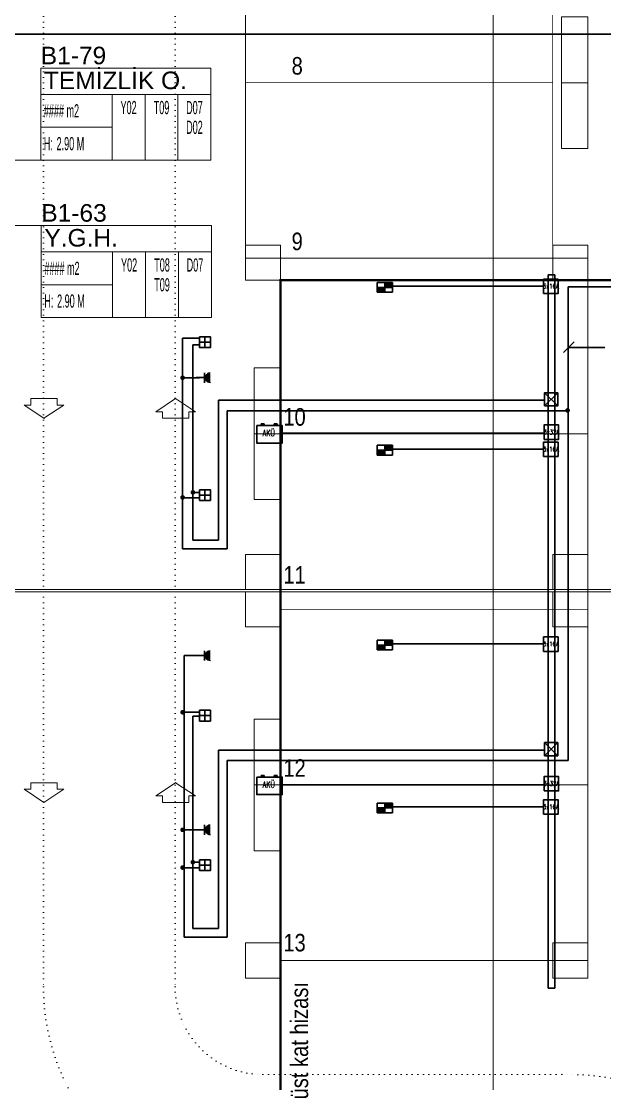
# Model space of a CAD drawing. Header units: metres. Extents: x -13194 to 152406, y -4219 to 19791.
# Drawn here: x 57205 to 58534, y 4559 to 6980 of the extents above; entities that cross this region are included whole.
import ezdxf
from ezdxf.enums import TextEntityAlignment as Align

# ---------------------------------------------------------------- set-up
doc = ezdxf.new("R2010")
doc.units = ezdxf.units.M
doc.header["$LTSCALE"] = 100
doc.header["$MEASUREMENT"] = 0
doc.linetypes.add('DOT2', pattern=[0.125, 0, -0.125])
doc.linetypes.add('HIDDEN', pattern=[0.375, 0.25, -0.125])
doc.layers.get('0').update_dxf_attribs({"color": 9, "lineweight": 9})
for name, color, linetype, lineweight in [('01', 9, 'Continuous', 9), ('05', 9, 'Continuous', 9), ('06D', 9, 'Continuous', 9), ('20', 9, 'DOT2', 9), ('21', 9, 'Continuous', 9), ('21_mahal200', 9, 'Continuous', 9), ('25', 76, 'Continuous', 9), ('30', 41, 'Continuous', 9), ('E-BUSBAR', 7, 'Continuous', 30), ('E-DUVARA MONTE PRİZ KUTUSU', 7, 'Continuous', 30), ('E-EKİPMAN PANOSU', 7, 'Continuous', 30), ('E-KABLO', 7, 'Continuous', 30), ('E-KOMBİNE ETANŞ PRİZ (2x1 FAZ+4x3 FAZ)', 7, 'Continuous', 30), ('E-LINYE', 7, 'Continuous', 30), ('E-UPS PRİZ', 7, 'Continuous', 30)]:
    doc.layers.add(name, color=color, linetype=linetype, lineweight=lineweight)
doc.styles.add('Arial', font='arial.ttf', dxfattribs={"height": 2.5})
doc.styles.add('E-YAZI', font='txttw.shx')
doc.styles.add('MuuM_TEXT-STANDART', font='ARIALN.TTF')
doc.dimstyles.new('MuuM_DIM200', dxfattribs={"dimscale": 20, "dimtxt": 2, "dimasz": 1, "dimexe": 1, "dimexo": 1, "dimgap": 1, "dimtad": 1, "dimdec": 1, "dimrnd": 0.5, "dimdsep": 46, "dimtxsty": 'MuuM_TEXT-STANDART', "dimblk": 'ARCHTICK', "dimcen": 0, "dimdle": 0.15, "dimclrd": 256, "dimclre": 256, "dimclrt": 256, "dimadec": 0, "dimazin": 0, "dimtfac": 5, "dimtdec": 1, "dimtix": 1, "dimtmove": 2, "dimatfit": 3, "dimldrblk": 'DOT', "dimfxl": 3, "dimfxlon": 1, "dimtolj": 1, "dimlwd": -1, "dimlwe": -1, "dimarcsym": 0})

# ---------------------------------------------------------------- blocks, each defined once
blk = doc.blocks.new('10_DUVARA MONTE PRİZ KUTUSU')
at = {"layer": 'E-DUVARA MONTE PRİZ KUTUSU', "color": 4}
for p, q in [((24.5, 0), (-24.5, 0)), ((0, 24.5), (0, -24.5))]:
    blk.add_line(p, q, dxfattribs=at)
blk.add_lwpolyline([(-24.5, -24.5), (24.5, -24.5), (24.5, 24.5), (-24.5, 24.5)], close=True, dxfattribs=at)
blk = doc.blocks.new('100_UPS PRİZ')
at = {"layer": 'E-UPS PRİZ', "color": 4}
for p, q in [((-1.22, 2.14), (1.28, 2.14)), ((0, 2.4), (0, 0))]:
    blk.add_line(p, q, dxfattribs=at)
at = {"layer": 'E-UPS PRİZ', "color": 4, "const_width": 1.2}
blk.add_lwpolyline([(-0.6, 3.58, 0.97398), (0.6, 3.58, 0.97398)], format="xyb", dxfattribs=at)
at = {"layer": 'E-UPS PRİZ', "color": 4}
blk.add_arc((0, 3.6), 1.2, 180.7551, 0.7551, dxfattribs=at)
blk = doc.blocks.new('BUSBAR ÇIKIŞ')
at = {"layer": 'E-BUSBAR'}
for p, q in [((-15, 30), (15, 0)), ((-15, 0), (15, 30))]:
    blk.add_line(p, q, dxfattribs=at)
at = {"layer": 'E-BUSBAR', "color": 5}
blk.add_line((-7.5, 30), (7.5, 30), dxfattribs=at)
blk.add_line((-7.5, 30), (7.5, 30), dxfattribs=at)
blk.add_lwpolyline([(-15, 0), (15, 0), (15, 30), (-15, 30)], close=True, dxfattribs=at)
blk = doc.blocks.new('E-3X16A BUSBAR CIKIS KUTUSU')
at = {"layer": 'E-BUSBAR', "color": 30}
blk.add_line((-83, 162), (82, 162), dxfattribs=at)
blk.add_line((-83, 162), (82, 162), dxfattribs=at)
at = {"layer": 'E-BUSBAR', "color": 6}
blk.add_lwpolyline([(-166, -168), (164, -168), (164, 162), (-166, 162)], close=True, dxfattribs=at)
at = {"layer": 'E-BUSBAR', "color": 6, "style": 'E-YAZI', "width": 0.7}
blk.add_text('3x16A', height=105, dxfattribs=at).set_placement((0, 0), align=Align.MIDDLE)
blk = doc.blocks.new('100_EKİPMAN PANOSU')
at = {"layer": 'E-EKİPMAN PANOSU', "color": 4}
for p, q in [((-3.07, 3.95), (3.07, 3.95)), ((-3.07, 0), (-3.07, 3.95)), ((-3.07, 1.97), (3.07, 1.97)), ((3.07, 0), (-3.07, 0)), ((0, 3.95), (0, 0)), ((3.07, 3.95), (3.07, 0))]:
    blk.add_line(p, q, dxfattribs=at)
for points in [[(-3.07, 1.97), (0, 1.97), (-3.07, 0), (0, 0)], [(0, 3.95), (3.07, 3.95), (0, 1.97), (3.07, 1.97)]]:
    blk.add_solid(points, dxfattribs=at)
blk = doc.blocks.new('E-AKU SARJ VE ENERJI UNITESI')
at = {"layer": 'E-KOMBİNE ETANŞ PRİZ (2x1 FAZ+4x3 FAZ)', "color": 2}
for points in [[(-290, 399), (290, 399), (290, 0), (-290, 0)], [(-186, 434), (-122, 434), (-122, 399), (-186, 399)], [(108, 434), (172, 434), (172, 399), (108, 399)]]:
    blk.add_lwpolyline(points, close=True, dxfattribs=at)
at = {"layer": 'E-KOMBİNE ETANŞ PRİZ (2x1 FAZ+4x3 FAZ)', "color": 2, "style": 'E-YAZI', "width": 0.7}
blk.add_text('AKÜ', height=147, dxfattribs=at).set_placement((-16, 243), align=Align.MIDDLE)
blk = doc.blocks.new('E-3X32A BUSBAR CIKIS KUTUSU')
at = {"layer": 'E-BUSBAR', "color": 2}
blk.add_line((-83, 162), (82, 162), dxfattribs=at)
blk.add_line((-83, 162), (82, 162), dxfattribs=at)
blk.add_lwpolyline([(-166, -168), (164, -168), (164, 162), (-166, 162)], close=True, dxfattribs=at)
at = {"layer": 'E-BUSBAR', "color": 2, "style": 'E-YAZI', "width": 0.7}
blk.add_text('3x32A', height=105, dxfattribs=at).set_placement((0, 0), align=Align.MIDDLE)
blk = doc.blocks.new('p-kolon_80x80')
blk.add_lwpolyline([(-40, -40), (40, -40), (40, 40), (-40, 40)], close=True)
blk = doc.blocks.new('1.bod.mimari.elk')
at = {"layer": '01'}
for p in [(1600, -2200), (2300, -2200), (1600, -2905), (2300, -2905), (1600, -2990), (2300, -2990), (1600, -3790), (2300, -3790)]:
    blk.add_blockref('p-kolon_80x80', p, dxfattribs=at)
blk = doc.blocks.new('p-b1 tavan lejant')
at = {"layer": '30'}
for points in [[(59725, -18610), (59725, -18125), (58960, -18125), (58960, -17365), (56940, -17365), (56940, -18610), (56860, -18610), (56860, -19235), (56940, -19235), (56940, -19315), (56940, -19400), (56860, -19400), (56860, -21000), (57640, -21000), (57640, -20920), (57640, -20920), (57640, -18610), (59659.7, -18610)], [(58960, -24185), (57640, -24185), (57640, -18610), (59725, -18610), (59725, -20120), (59660, -20120), (59660, -21000), (59725, -21000), (59725, -21720), (59660, -21720), (59660, -23320), (58960, -23320)]]:
    blk.add_lwpolyline(points, close=True, dxfattribs=at)
blk = doc.blocks.new('p-işyeri')
at = {"color": 0, "const_width": 2}
blk.add_lwpolyline([(200, 0), (200, 700), (-200, 700), (-200, 0)], close=True, dxfattribs=at)
blk = doc.blocks.new('p-dilatasyon yeri')
at = {"layer": '06D'}
for points in [[(0, 5685), (5355, 5685)], [(5355, 5680), (0, 5680)]]:
    blk.add_lwpolyline(points, dxfattribs=at)
blk = doc.blocks.new('_ArchTick')
at = {"color": 0, "linetype": 'ByBlock', "const_width": 0.15}
blk.add_lwpolyline([(-0.5, -0.5), (0.5, 0.5)], dxfattribs=at)
blk = doc.blocks.new('*D683')
at = {"layer": '25', "transparency": 16777216}
for p, q in [((92079.7, 5767), (92003.8, 5767)), ((92023.8, -1056), (92023.8, 5770)), ((92079.7, -1053), (92003.8, -1053))]:
    blk.add_line(p, q, dxfattribs=at)
at = {"layer": '25', "transparency": 16777216, "xscale": 20, "yscale": 20, "zscale": 20}
for p, rotation in [((92023.8, 5767), 90), ((92023.8, -1053), 270)]:
    blk.add_blockref('_ArchTick', p, dxfattribs=dict(at, rotation=rotation))
at = {"layer": '25', "transparency": 16777216, "insert": (91978.3, 2247.9), "char_height": 50, "attachment_point": 5, "rotation": 90, "style": 'MuuM_TEXT-STANDART'}
blk.add_mtext('\\A1;6820', dxfattribs=at)
blk = doc.blocks.new('_Dot')
at = {"color": 0, "linetype": 'ByBlock', "lineweight": -2}
blk.add_line((-0.5, 0), (-1, 0), dxfattribs=at)
at = {"color": 0, "linetype": 'ByBlock', "const_width": 0.5}
blk.add_lwpolyline([(-0.25, 0, 1), (0.25, 0, 1)], format="xyb", close=True, dxfattribs=at)
blk = doc.blocks.new('0_arrow1')
at = {"linetype": 'ByBlock', "lineweight": -2}
blk.add_lwpolyline([(15, -22.5), (-15, -22.5), (-15, -15), (-22.5, -15), (0, 0), (22.5, -15), (15, -15)], close=True, dxfattribs=at)
blk.add_point((0, 0))
blk = doc.blocks.new('p-birim')
blk.add_lwpolyline([(0, 0), (1, 0), (1, 1), (0, 1)], close=True)
blk = doc.blocks.new('0_roomno2')
blk.add_lwpolyline([(19.38, -10.5), (0, -10.5), (0, 0), (19.38, 0)], close=True)
for points in [[(0, -3), (19.38, -3)], [(8.12, -3), (8.12, -10.5)], [(11.88, -3), (11.88, -10.5)], [(15.62, -3), (15.62, -10.5)], [(0, -6.75), (8.12, -6.75)]]:
    blk.add_lwpolyline(points)
at = {"style": 'MuuM_TEXT-STANDART', "width": 0.6}
blk.add_text('H:', height=1.5, dxfattribs=at).set_placement((0.35, -8.61), align=Align.MIDDLE_LEFT)
at = {"style": 'Arial'}
blk.add_attdef('ODANO', (0, 1.17), '', height=2, dxfattribs=at)
blk.add_attdef('MEKANADI', text='', height=2, dxfattribs=at).set_placement((0.35, -3), align=Align.BOTTOM_LEFT)
at = {"style": 'MuuM_TEXT-STANDART', "width": 0.6}
for tag, p in [('M2', (0.35, -4.88)), ('TEMIZTAVANYUKSEKLIGI', (1.8, -8.61))]:
    blk.add_attdef(tag, text='', height=1.5, dxfattribs=at).set_placement(p, align=Align.MIDDLE_LEFT)
for tag, p in [('YER01', (10, -4.5)), ('TAVAN01', (13.75, -4.5)), ('DUVAR01', (17.5, -4.5)), ('YER02', (10, -6.75)), ('TAVAN02', (13.75, -6.75)), ('DUVAR02', (17.5, -6.75)), ('YER03', (10, -9)), ('TAVAN03', (13.75, -9)), ('DUVAR03', (17.5, -9))]:
    blk.add_attdef(tag, text='', height=1.5, dxfattribs=at).set_placement(p, align=Align.MIDDLE_CENTER)
blk = doc.blocks.new('1.bod.mimari1.elk')
at = {"layer": '06D', "linetype": 'DOT2'}
for points in [[(1100, -1400), (1100, -3850, 0.4142136), (1600, -4350), (2300, -4350)], [(1400, -1400), (1400, -3850, 0.4142136), (1600, -4050)]]:
    blk.add_lwpolyline(points, format="xyb", dxfattribs=at)
blk.add_lwpolyline([(1600, -4050), (2300, -4050)], dxfattribs=at)
blk.add_arc((2300, -4550), 500, 0, 90, dxfattribs=at)
at = {"layer": '20', "ltscale": 2, "const_width": 5}
blk.add_lwpolyline([(860, -7830), (1640, -7830), (1640, -4630), (1640, -4630), (1640, -3830), (1640, -3830), (1640, -2240), (3740, -2240), (3740, -1723.58)], dxfattribs=at)
for name, p in [('p-b1 tavan lejant', (-56000, 16370)), ('p-dilatasyon yeri', (0, -8630))]:
    blk.add_blockref(name, p)
at = {"layer": '05', "xscale": 60.00000000000003, "yscale": 150}
for p in [(2280, -1790), (2280, -1940), (1580, -2590), (1580, -2740), (1580, -3390), (1580, -3540)]:
    blk.add_blockref('p-birim', p, dxfattribs=at)
at = {"layer": '06D', "color": 89, "linetype": 'HIDDEN', "true_color": 0x2e4d23, "rotation": 90}
for p in [(2260, -1590), (2260, -1990), (2340, -2390), (2340, -2790), (2340, -3190), (2340, -3590)]:
    blk.add_blockref('p-işyeri', p, dxfattribs=at)
at = {"layer": '06D', "xscale": -2, "yscale": 2, "zscale": 2, "rotation": 180}
for p in [(1101.16, -2554.68), (1101.16, -3430)]:
    blk.add_blockref('0_arrow1', p, dxfattribs=at)
at = {"layer": '06D', "xscale": -2, "yscale": 2, "zscale": 2}
for p in [(1401.16, -2509.68), (1401.16, -3385)]:
    blk.add_blockref('0_arrow1', p, dxfattribs=at)
at = {"layer": '21_mahal200'}
ref = blk.add_blockref('0_roomno2', (1093.91, -1756.67), dxfattribs=dict(at, xscale=20, yscale=20, zscale=20))
ref.add_attrib('ODANO', 'B1-79', (1093.91, -1748.02), dxfattribs={"layer": '0', "height": 40, "style": 'Arial'})
ref.add_attrib('MEKANADI', 'TEMİZLİK O.', dxfattribs={"layer": '0', "height": 40, "style": 'Arial'}).set_placement((1100.91, -1816.67), align=Align.BOTTOM_LEFT)
ref.add_attrib('M2', '#### m2', dxfattribs={"layer": '0', "height": 30, "style": 'MuuM_TEXT-STANDART', "width": 0.6}).set_placement((1100.91, -1854.17), align=Align.MIDDLE_LEFT)
ref.add_attrib('TEMIZTAVANYUKSEKLIGI', '2.90 M', dxfattribs={"layer": '0', "height": 30, "style": 'MuuM_TEXT-STANDART', "width": 0.6}).set_placement((1129.91, -1928.83), align=Align.MIDDLE_LEFT)
ref.add_attrib('YER01', 'Y02', dxfattribs={"layer": '0', "height": 30, "style": 'MuuM_TEXT-STANDART', "width": 0.6}).set_placement((1293.91, -1846.67), align=Align.MIDDLE_CENTER)
ref.add_attrib('TAVAN01', 'T09', dxfattribs={"layer": '0', "height": 30, "style": 'MuuM_TEXT-STANDART', "width": 0.6}).set_placement((1368.91, -1846.67), align=Align.MIDDLE_CENTER)
ref.add_attrib('DUVAR01', 'D07', dxfattribs={"layer": '0', "height": 30, "style": 'MuuM_TEXT-STANDART', "width": 0.6}).set_placement((1443.91, -1846.67), align=Align.MIDDLE_CENTER)
ref.add_attrib('DUVAR02', 'D02', dxfattribs={"layer": '0', "height": 30, "style": 'MuuM_TEXT-STANDART', "width": 0.6}).set_placement((1443.91, -1891.67), align=Align.MIDDLE_CENTER)
ref = blk.add_blockref('0_roomno2', (1095.11, -2115.36), dxfattribs=dict(at, xscale=20, yscale=20, zscale=20))
ref.add_attrib('ODANO', 'B1-63', (1095.11, -2106.71), dxfattribs={"layer": '0', "height": 40, "style": 'Arial'})
ref.add_attrib('MEKANADI', 'Y.G.H.', dxfattribs={"layer": '0', "height": 40, "style": 'Arial'}).set_placement((1102.11, -2175.36), align=Align.BOTTOM_LEFT)
ref.add_attrib('M2', '#### m2', dxfattribs={"layer": '0', "height": 30, "style": 'MuuM_TEXT-STANDART', "width": 0.6}).set_placement((1102.11, -2212.86), align=Align.MIDDLE_LEFT)
ref.add_attrib('TEMIZTAVANYUKSEKLIGI', '2.90 M', dxfattribs={"layer": '0', "height": 30, "style": 'MuuM_TEXT-STANDART', "width": 0.6}).set_placement((1131.11, -2287.52), align=Align.MIDDLE_LEFT)
ref.add_attrib('YER01', 'Y02', dxfattribs={"layer": '0', "height": 30, "style": 'MuuM_TEXT-STANDART', "width": 0.6}).set_placement((1295.11, -2205.36), align=Align.MIDDLE_CENTER)
ref.add_attrib('TAVAN01', 'T08', dxfattribs={"layer": '0', "height": 30, "style": 'MuuM_TEXT-STANDART', "width": 0.6}).set_placement((1370.11, -2205.36), align=Align.MIDDLE_CENTER)
ref.add_attrib('DUVAR01', 'D07', dxfattribs={"layer": '0', "height": 30, "style": 'MuuM_TEXT-STANDART', "width": 0.6}).set_placement((1445.11, -2205.36), align=Align.MIDDLE_CENTER)
ref.add_attrib('TAVAN02', 'T09', dxfattribs={"layer": '0', "height": 30, "style": 'MuuM_TEXT-STANDART', "width": 0.6}).set_placement((1370.11, -2250.36), align=Align.MIDDLE_CENTER)
at = {"layer": '21', "style": 'MuuM_TEXT-STANDART'}
for s, p in [('8', (1690.73, -1783.59)), ('9', (1690.73, -2183.59)), ('10', (1697.39, -2583.59)), ('11', (1697.39, -2943.59)), ('12', (1697.39, -3383.59)), ('13', (1697.39, -3781.4))]:
    blk.add_text(s, height=40, dxfattribs=at).set_placement(p, align=Align.BOTTOM_RIGHT)
blk.add_text('üst kat hizası', height=40, rotation=90, dxfattribs=at).set_placement((1702.85, -4106.66))
at = {"layer": '25'}
dim = blk.add_linear_dim(base=(2124.7, -995), p1=(2200.58, -7815), p2=(2200.58, -995), angle=90, dimstyle='MuuM_DIM200', override={"dimtxt": 2.5}, dxfattribs=at)
dim.commit()
dim.dimension.update_dxf_attribs({"geometry": '*D683', "text_midpoint": (2079.17, -4514.08), "dimtype": 128, "insert": (-89899.09, -6762)})
at = {"layer": '21_mahal200'}
for points in [[(755.12, -1966.67), (1093.91, -1966.67)], [(759.1, -2115.36), (1095.11, -2115.36)]]:
    blk.add_leader(points, dimstyle='MuuM_DIM200', override={"dimasz": 1, "dimfxl": 10}, dxfattribs=at)

msp = doc.modelspace()

# ---------------------------------------------------------------- linework, layer by layer
at = {"layer": 'E-BUSBAR', "color": 3}
for p, q in [((58404.8, 6401.9), (58404.8, 6319.1)), ((58404.8, 6401.9), (58404.8, 6319.1)), ((58404.8, 6401.9), (58419.8, 6401.9)), ((58419.8, 6401.9), (58419.8, 6319.1)), ((58419.8, 6401.9), (58419.8, 6319.1)), ((58404.8, 6319.1), (58404.8, 4776.6)), ((58419.8, 6319.1), (58419.8, 4776.6)), ((58404.8, 4776.6), (58419.8, 4776.6))]:
    msp.add_line(p, q, dxfattribs=at)
at = {"layer": 'E-KABLO', "color": 6}
for p, q in [((58050.1, 6376.3), (58394.6, 6376.3)), ((58050.1, 6005.3), (58394.6, 6005.3)), ((58050.1, 5561.3), (58394.6, 5561.3)), ((58050.1, 5190.3), (58394.6, 5190.3))]:
    msp.add_line(p, q, dxfattribs=at)
at = {"layer": 'E-KABLO', "color": 5}
for p, q in [((57595.5, 6242.4), (57595.5, 5798)), ((57610.9, 6242.4), (57595.5, 6242.4)), ((58396.7, 6116.5), (57653.8, 6116.5)), ((57653.8, 6116.5), (57653.8, 5798)), ((57610.9, 5906.5), (57595.5, 5906.5)), ((57595.5, 5798), (57653.8, 5798)), ((57595.5, 5396.6), (57595.5, 4913)), ((57610.9, 5396.6), (57595.5, 5396.6)), ((58396.7, 5319.5), (57653.8, 5319.5)), ((57653.8, 5319.5), (57653.8, 4913)), ((57610.9, 5063.9), (57595.5, 5063.9)), ((57595.5, 4913), (57653.8, 4913))]:
    msp.add_line(p, q, dxfattribs=at)
at = {"layer": 'E-KABLO', "color": 4, "const_width": 5.25}
for points in [[(57569.5, 6167.7, 1), (57574.8, 6167.7, 1)], [(58446.4, 6093.3, 1), (58451.7, 6093.3, 1)], [(57569.5, 5895.1, 1), (57574.8, 5895.1, 1)], [(57569.5, 5405.5, 1), (57574.8, 5405.5, 1)], [(57569.5, 5137.6, 1), (57574.8, 5137.6, 1)], [(57569.5, 5051.6, 1), (57574.8, 5051.6, 1)]]:
    msp.add_lwpolyline(points, format="xyb", close=True, dxfattribs=at)
at = {"layer": 'E-KABLO', "color": 5, "const_width": 5.25}
for points in [[(57592.9, 5906.5, 1), (57598.2, 5906.5, 1)], [(57592.9, 5063.9, 1), (57598.2, 5063.9, 1)]]:
    msp.add_lwpolyline(points, format="xyb", close=True, dxfattribs=at)
at = {"layer": 'E-KOMBİNE ETANŞ PRİZ (2x1 FAZ+4x3 FAZ)', "color": 2}
for p, q in [((58396.2, 6041.3), (57799.2, 6041.3)), ((58396.2, 5240.3), (57799.2, 5240.3))]:
    msp.add_line(p, q, dxfattribs=at)
at = {"layer": 'E-LINYE', "color": 4}
for p, q in [((56681.5, 6950.4), (58856.9, 6950.4)), ((58450.3, 6374.6), (59089.5, 6374.6)), ((58450.3, 5295.4), (58450.3, 6374.6)), ((57572.1, 6258.1), (57572.1, 5778)), ((57611, 6258.1), (57572.1, 6258.1)), ((57611, 6167.7), (57572.1, 6167.7)), ((57673.8, 6092.4), (58450.9, 6092.4)), ((57673.8, 6092.4), (57673.8, 5778)), ((57611, 5894), (57572.1, 5894)), ((57572.1, 5778), (57673.8, 5778)), ((57575.5, 5534.5), (57575.5, 4893)), ((57611, 5534.5), (57575.5, 5534.5)), ((57611, 5405.5), (57572.1, 5405.5)), ((57673.8, 5295.4), (58450.3, 5295.4)), ((57673.8, 5295.4), (57673.8, 4893)), ((57611, 5137.6), (57572.1, 5137.6)), ((57610.1, 5050.9), (57577.3, 5050.9)), ((57575.5, 4893), (57673.8, 4893))]:
    msp.add_line(p, q, dxfattribs=at)
at = {"layer": 'E-LINYE', "color": 7, "linetype": 'Continuous'}
for p, q in [((58439.8, 6225.2), (58464, 6249.5)), ((58533.7, 6236.3), (58450.3, 6236.3))]:
    msp.add_line(p, q, dxfattribs=at)

# ---------------------------------------------------------------- block references
at = {"layer": '06D'}
for name in ['1.bod.mimari.elk', '1.bod.mimari1.elk']:
    msp.add_blockref(name, (56155.2, 8630), dxfattribs=at)
at = {"layer": 'E-BUSBAR', "color": 4, "xscale": 0.1, "yscale": 0.1, "zscale": 0.1}
for name, p in [('E-3X16A BUSBAR CIKIS KUTUSU', (58411.1, 6376.1)), ('E-3X32A BUSBAR CIKIS KUTUSU', (58412.2, 6043.9)), ('E-3X16A BUSBAR CIKIS KUTUSU', (58411.1, 6005.1)), ('E-3X16A BUSBAR CIKIS KUTUSU', (58411.1, 5561.1)), ('E-3X32A BUSBAR CIKIS KUTUSU', (58412.2, 5242.9)), ('E-3X16A BUSBAR CIKIS KUTUSU', (58411.1, 5190.1))]:
    msp.add_blockref(name, p, dxfattribs=at)
at = {"layer": 'E-DUVARA MONTE PRİZ KUTUSU', "color": 3, "xscale": -0.5, "yscale": 0.5, "zscale": 0.5, "rotation": 180}
for p in [(57623.1, 6248.7), (57623.1, 5900.3), (57623.1, 5397.8), (57623.1, 5056.9)]:
    msp.add_blockref('10_DUVARA MONTE PRİZ KUTUSU', p, dxfattribs=at)
at = {"layer": 'E-EKİPMAN PANOSU', "xscale": 5.600000000000001, "yscale": 5.600000000000001, "zscale": 5.600000000000001}
for p in [(58032.9, 6362.6), (58032.9, 5991.6), (58032.9, 5547.6), (58032.9, 5176.6)]:
    msp.add_blockref('100_EKİPMAN PANOSU', p, dxfattribs=at)
at = {"layer": 'E-KABLO', "color": 6}
for p in [(58411.7, 6103.6), (58411.7, 5306.6)]:
    msp.add_blockref('BUSBAR ÇIKIŞ', p, dxfattribs=at)
at = {"layer": 'E-KOMBİNE ETANŞ PRİZ (2x1 FAZ+4x3 FAZ)', "color": 4, "xscale": 0.1, "yscale": 0.1, "zscale": 0.1}
for p in [(57770, 6019), (57770, 5218)]:
    msp.add_blockref('E-AKU SARJ VE ENERJI UNITESI', p, dxfattribs=at)
at = {"layer": 'E-UPS PRİZ', "xscale": 9, "yscale": 9, "zscale": 9, "rotation": 270}
for p in [(57602.8, 6167.9), (57602.8, 5534.6), (57602.8, 5137.7)]:
    msp.add_blockref('100_UPS PRİZ', p, dxfattribs=at)

doc.saveas('drawing.dxf')
